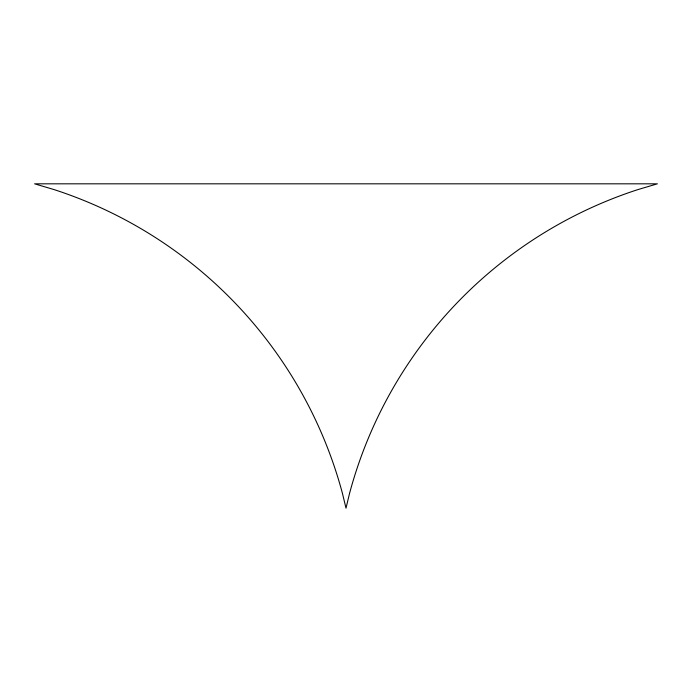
<?xml version="1.0" encoding="UTF-8"?>
<svg xmlns="http://www.w3.org/2000/svg" width="692" height="692" viewBox="0 0 692 692"><rect width="100%" height="100%" fill="white"/><g stroke="black" fill="none" stroke-linecap="round" stroke-linejoin="round"><path stroke-width="1.04" d="M349.555 493.379L346 508.179L342.445 493.379A438.797 438.797 0 0 0 54.201 189.625L34.6 183.821L657.4 183.821L637.799 189.625A438.797 438.797 0 0 0 349.555 493.379"/></g></svg>
